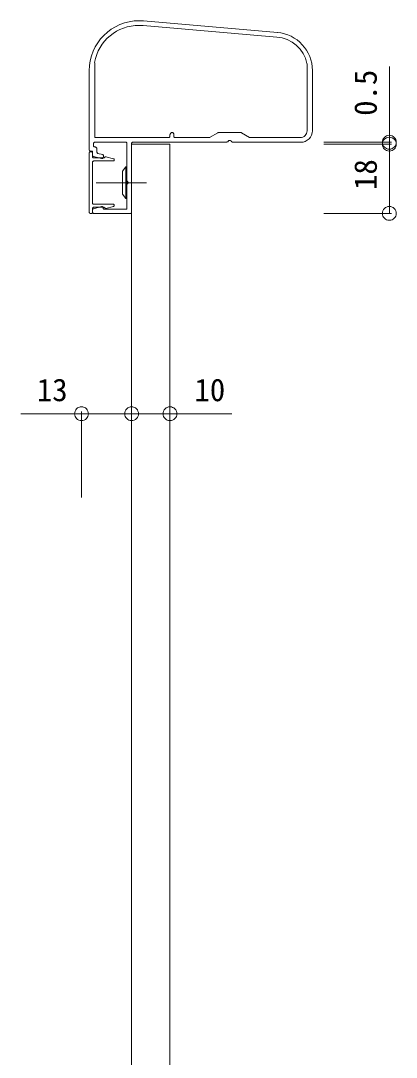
# Model space of a CAD drawing. Units: millimetres, scale not verified. Extents: x -1682 to -296, y -1188 to 1054.
# Drawn here: x -1535.3 to -1437.7, y -911.8 to -642.6 of the extents above; entities that cross this region are included whole.
import ezdxf
from ezdxf.enums import TextEntityAlignment as Align

# ---------------------------------------------------------------- set-up
doc = ezdxf.new("R2010")
doc.units = ezdxf.units.MM
doc.header["$LTSCALE"] = 4
for name, color, linetype, lineweight in [('0-4_YKK_D', 6, 'Continuous', 9), ('0-5_YKK_12', 2, 'Continuous', 9), ('0-6_YKK_13', 4, 'Continuous', 9), ('0-8_YKK_11', 7, 'Continuous', 9)]:
    doc.layers.add(name, color=color, linetype=linetype, lineweight=lineweight)
doc.styles.add('ＭＳ ゴシック', font='')
doc.styles.get('ＭＳ ゴシック').set_extended_font_data('MS Gothic')

msp = doc.modelspace()

# ---------------------------------------------------------------- linework, layer by layer
at = {"layer": '0-4_YKK_D'}
for p, q in [((-1439.5, -674.69), (-1439.5, -654.518)), ((-1440.772, -672.931), (-1440.992, -673.197)), ((-1440.507, -672.711), (-1440.772, -672.931)), ((-1440.201, -672.545), (-1440.507, -672.711)), ((-1439.863, -672.441), (-1440.201, -672.545)), ((-1439.863, -672.928), (-1440.201, -673.033)), ((-1439.5, -672.404), (-1439.863, -672.441)), ((-1439.5, -672.891), (-1439.863, -672.928)), ((-1439.137, -672.441), (-1439.5, -672.404)), ((-1439.137, -672.928), (-1439.5, -672.891)), ((-1438.799, -672.545), (-1439.137, -672.441)), ((-1438.799, -673.033), (-1439.137, -672.928)), ((-1438.494, -672.711), (-1438.799, -672.545)), ((-1438.227, -672.931), (-1438.494, -672.711)), ((-1438.008, -673.197), (-1438.227, -672.931)), ((-1456.497, -674.203), (-1438.971, -674.203)), ((-1456.497, -674.69), (-1438.971, -674.69)), ((-1441.263, -673.84), (-1441.299, -674.203)), ((-1441.299, -674.203), (-1441.263, -674.566)), ((-1441.263, -674.327), (-1441.299, -674.69)), ((-1441.299, -674.69), (-1441.263, -675.053)), ((-1441.158, -673.502), (-1441.263, -673.84)), ((-1441.158, -673.99), (-1441.263, -674.327)), ((-1441.263, -674.566), (-1441.158, -674.904)), ((-1441.263, -675.053), (-1441.158, -675.391)), ((-1440.992, -673.197), (-1441.158, -673.502)), ((-1440.992, -673.684), (-1441.158, -673.99)), ((-1441.158, -674.904), (-1440.992, -675.21)), ((-1441.158, -675.391), (-1440.992, -675.697)), ((-1440.772, -673.418), (-1440.992, -673.684)), ((-1440.992, -675.21), (-1440.772, -675.476)), ((-1440.507, -673.198), (-1440.772, -673.418)), ((-1440.772, -675.476), (-1440.507, -675.695)), ((-1440.201, -673.033), (-1440.507, -673.198)), ((-1439.5, -692.682), (-1439.5, -674.69)), ((-1438.494, -673.198), (-1438.799, -673.033)), ((-1438.227, -673.418), (-1438.494, -673.198)), ((-1438.494, -675.695), (-1438.227, -675.476)), ((-1438.008, -673.684), (-1438.227, -673.418)), ((-1438.227, -675.476), (-1438.008, -675.21)), ((-1437.842, -673.502), (-1438.008, -673.197)), ((-1437.842, -673.99), (-1438.008, -673.684)), ((-1438.008, -675.21), (-1437.842, -674.904)), ((-1438.008, -675.697), (-1437.842, -675.391)), ((-1437.738, -673.84), (-1437.842, -673.502)), ((-1437.738, -674.327), (-1437.842, -673.99)), ((-1437.842, -674.904), (-1437.738, -674.566)), ((-1437.842, -675.391), (-1437.738, -675.053)), ((-1437.701, -674.203), (-1437.738, -673.84)), ((-1437.738, -674.566), (-1437.701, -674.203)), ((-1437.701, -674.69), (-1437.738, -674.327)), ((-1437.738, -675.053), (-1437.701, -674.69)), ((-1440.992, -675.697), (-1440.772, -675.963)), ((-1440.772, -675.963), (-1440.507, -676.183)), ((-1440.507, -675.695), (-1440.201, -675.862)), ((-1440.507, -676.183), (-1440.201, -676.348)), ((-1440.201, -675.862), (-1439.863, -675.966)), ((-1440.201, -676.348), (-1439.863, -676.453)), ((-1439.863, -675.966), (-1439.5, -676.003)), ((-1439.863, -676.453), (-1439.5, -676.489)), ((-1439.5, -676.003), (-1439.137, -675.966)), ((-1439.5, -676.489), (-1439.137, -676.453)), ((-1439.137, -675.966), (-1438.799, -675.862)), ((-1439.137, -676.453), (-1438.799, -676.348)), ((-1438.799, -675.862), (-1438.494, -675.695)), ((-1438.799, -676.348), (-1438.494, -676.183)), ((-1438.494, -676.183), (-1438.227, -675.963)), ((-1438.227, -675.963), (-1438.008, -675.697)), ((-1440.992, -691.675), (-1441.158, -691.981)), ((-1440.772, -691.409), (-1440.992, -691.675)), ((-1440.507, -691.19), (-1440.772, -691.409)), ((-1440.201, -691.024), (-1440.507, -691.19)), ((-1439.863, -690.919), (-1440.201, -691.024)), ((-1439.5, -690.883), (-1439.863, -690.919)), ((-1439.137, -690.919), (-1439.5, -690.883)), ((-1438.799, -691.024), (-1439.137, -690.919)), ((-1438.494, -691.19), (-1438.799, -691.024)), ((-1438.227, -691.409), (-1438.494, -691.19)), ((-1438.008, -691.675), (-1438.227, -691.409)), ((-1437.842, -691.981), (-1438.008, -691.675)), ((-1456.497, -692.682), (-1438.971, -692.682)), ((-1441.263, -692.319), (-1441.299, -692.682)), ((-1441.299, -692.682), (-1441.263, -693.045)), ((-1441.158, -691.981), (-1441.263, -692.319)), ((-1441.263, -693.045), (-1441.158, -693.383)), ((-1441.158, -693.383), (-1440.992, -693.688)), ((-1440.992, -693.688), (-1440.772, -693.955)), ((-1440.772, -693.955), (-1440.507, -694.174)), ((-1440.507, -694.174), (-1440.201, -694.34)), ((-1440.201, -694.34), (-1439.863, -694.445)), ((-1439.863, -694.445), (-1439.5, -694.481)), ((-1439.5, -694.481), (-1439.137, -694.445)), ((-1439.137, -694.445), (-1438.799, -694.34)), ((-1438.799, -694.34), (-1438.494, -694.174)), ((-1438.494, -694.174), (-1438.227, -693.955)), ((-1438.227, -693.955), (-1438.008, -693.688)), ((-1438.008, -693.688), (-1437.842, -693.383)), ((-1437.738, -692.319), (-1437.842, -691.981)), ((-1437.842, -693.383), (-1437.738, -693.045)), ((-1437.701, -692.682), (-1437.738, -692.319)), ((-1437.738, -693.045), (-1437.701, -692.682)), ((-1519.852, -742.947), (-1520.19, -743.051)), ((-1519.489, -742.91), (-1519.852, -742.947)), ((-1519.126, -742.947), (-1519.489, -742.91)), ((-1518.788, -743.051), (-1519.126, -742.947)), ((-1506.834, -742.947), (-1507.172, -743.051)), ((-1506.471, -742.91), (-1506.834, -742.947)), ((-1506.108, -742.947), (-1506.471, -742.91)), ((-1505.77, -743.051), (-1506.108, -742.947)), ((-1496.865, -742.947), (-1497.202, -743.051)), ((-1496.502, -742.91), (-1496.865, -742.947)), ((-1496.139, -742.947), (-1496.502, -742.91)), ((-1495.801, -743.051), (-1496.139, -742.947)), ((-1506.471, -744.71), (-1535.279, -744.71)), ((-1521.252, -744.347), (-1521.288, -744.71)), ((-1521.288, -744.71), (-1521.252, -745.073)), ((-1521.147, -744.009), (-1521.252, -744.347)), ((-1521.252, -745.073), (-1521.147, -745.411)), ((-1520.981, -743.703), (-1521.147, -744.009)), ((-1521.147, -745.411), (-1520.981, -745.716)), ((-1520.761, -743.437), (-1520.981, -743.703)), ((-1520.495, -743.218), (-1520.761, -743.437)), ((-1520.19, -743.051), (-1520.495, -743.218)), ((-1519.489, -766.427), (-1519.489, -744.159)), ((-1518.483, -743.218), (-1518.788, -743.051)), ((-1518.216, -743.437), (-1518.483, -743.218)), ((-1517.997, -743.703), (-1518.216, -743.437)), ((-1517.831, -744.009), (-1517.997, -743.703)), ((-1517.997, -745.716), (-1517.831, -745.411)), ((-1517.726, -744.347), (-1517.831, -744.009)), ((-1517.831, -745.411), (-1517.726, -745.073)), ((-1517.689, -744.71), (-1517.726, -744.347)), ((-1517.726, -745.073), (-1517.689, -744.71)), ((-1508.234, -744.347), (-1508.271, -744.71)), ((-1508.271, -744.71), (-1508.234, -745.073)), ((-1508.129, -744.009), (-1508.234, -744.347)), ((-1508.234, -745.073), (-1508.129, -745.411)), ((-1507.963, -743.703), (-1508.129, -744.009)), ((-1508.129, -745.411), (-1507.963, -745.716)), ((-1507.744, -743.437), (-1507.963, -743.703)), ((-1507.478, -743.218), (-1507.744, -743.437)), ((-1507.172, -743.051), (-1507.478, -743.218)), ((-1506.471, -767.146), (-1506.471, -744.159)), ((-1506.471, -744.71), (-1480.437, -744.71)), ((-1505.465, -743.218), (-1505.77, -743.051)), ((-1505.199, -743.437), (-1505.465, -743.218)), ((-1504.979, -743.703), (-1505.199, -743.437)), ((-1504.813, -744.009), (-1504.979, -743.703)), ((-1504.979, -745.716), (-1504.813, -745.411)), ((-1504.708, -744.347), (-1504.813, -744.009)), ((-1504.813, -745.411), (-1504.708, -745.073)), ((-1504.672, -744.71), (-1504.708, -744.347)), ((-1504.708, -745.073), (-1504.672, -744.71)), ((-1498.264, -744.347), (-1498.301, -744.71)), ((-1498.301, -744.71), (-1498.264, -745.073)), ((-1498.16, -744.009), (-1498.264, -744.347)), ((-1498.264, -745.073), (-1498.16, -745.411)), ((-1497.994, -743.703), (-1498.16, -744.009)), ((-1498.16, -745.411), (-1497.994, -745.716)), ((-1497.774, -743.437), (-1497.994, -743.703)), ((-1497.508, -743.218), (-1497.774, -743.437)), ((-1497.202, -743.051), (-1497.508, -743.218)), ((-1495.495, -743.218), (-1495.801, -743.051)), ((-1495.229, -743.437), (-1495.495, -743.218)), ((-1495.009, -743.703), (-1495.229, -743.437)), ((-1494.844, -744.009), (-1495.009, -743.703)), ((-1495.009, -745.716), (-1494.844, -745.411)), ((-1494.739, -744.347), (-1494.844, -744.009)), ((-1494.844, -745.411), (-1494.739, -745.073)), ((-1494.703, -744.71), (-1494.739, -744.347)), ((-1494.739, -745.073), (-1494.703, -744.71)), ((-1520.981, -745.716), (-1520.761, -745.982)), ((-1520.761, -745.982), (-1520.495, -746.202)), ((-1520.495, -746.202), (-1520.19, -746.368)), ((-1520.19, -746.368), (-1519.852, -746.472)), ((-1519.852, -746.472), (-1519.489, -746.509)), ((-1519.489, -746.509), (-1519.126, -746.472)), ((-1519.126, -746.472), (-1518.788, -746.368)), ((-1518.788, -746.368), (-1518.483, -746.202)), ((-1518.483, -746.202), (-1518.216, -745.982)), ((-1518.216, -745.982), (-1517.997, -745.716)), ((-1507.963, -745.716), (-1507.744, -745.982)), ((-1507.744, -745.982), (-1507.478, -746.202)), ((-1507.478, -746.202), (-1507.172, -746.368)), ((-1507.172, -746.368), (-1506.834, -746.472)), ((-1506.834, -746.472), (-1506.471, -746.509)), ((-1506.471, -746.509), (-1506.108, -746.472)), ((-1506.108, -746.472), (-1505.77, -746.368)), ((-1505.77, -746.368), (-1505.465, -746.202)), ((-1505.465, -746.202), (-1505.199, -745.982)), ((-1505.199, -745.982), (-1504.979, -745.716)), ((-1497.994, -745.716), (-1497.774, -745.982)), ((-1497.774, -745.982), (-1497.508, -746.202)), ((-1497.508, -746.202), (-1497.202, -746.368)), ((-1497.202, -746.368), (-1496.865, -746.472)), ((-1496.865, -746.472), (-1496.502, -746.509)), ((-1496.502, -746.509), (-1496.139, -746.472)), ((-1496.139, -746.472), (-1495.801, -746.368)), ((-1495.801, -746.368), (-1495.495, -746.202)), ((-1495.495, -746.202), (-1495.229, -745.982)), ((-1495.229, -745.982), (-1495.009, -745.716))]:
    msp.add_line(p, q, dxfattribs=at)
at = {"layer": '0-5_YKK_12'}
for p, q in [((-1496.502, -674.69), (-1506.471, -674.69)), ((-1496.502, -674.69), (-1496.502, -965.69)), ((-1506.471, -947.994), (-1506.471, -692.386))]:
    msp.add_line(p, q, dxfattribs=at)
at = {"layer": '0-6_YKK_13'}
for p, q in [((-1508.8, -681.697), (-1507.974, -680.575)), ((-1507.678, -688.787), (-1507.678, -680.575)), ((-1508.8, -681.697), (-1508.8, -687.708)), ((-1515.658, -684.702), (-1502.577, -684.702)), ((-1508.8, -687.708), (-1507.974, -688.787)), ((-1507.678, -688.787), (-1507.974, -688.787))]:
    msp.add_line(p, q, dxfattribs=at)
msp.add_lwpolyline([(-1507.678, -680.575), (-1507.974, -680.575), (-1507.974, -688.787)], dxfattribs=at)
at = {"layer": '0-8_YKK_11'}
for p, q in [((-1504.341, -642.645), (-1504.482, -642.644)), ((-1504.203, -642.647), (-1504.341, -642.645)), ((-1504.066, -642.652), (-1504.203, -642.647)), ((-1503.931, -642.657), (-1504.066, -642.652)), ((-1503.796, -642.664), (-1503.931, -642.657)), ((-1503.66, -642.671), (-1503.796, -642.664)), ((-1503.522, -642.679), (-1503.66, -642.671)), ((-1503.381, -642.686), (-1503.522, -642.679)), ((-1503.402, -642.707), (-1468.604, -645.713)), ((-1504.35, -643.85), (-1504.482, -643.85)), ((-1504.222, -643.851), (-1504.35, -643.85)), ((-1504.097, -643.853), (-1504.222, -643.851)), ((-1503.973, -643.856), (-1504.097, -643.853)), ((-1503.85, -643.861), (-1503.973, -643.856)), ((-1503.726, -643.868), (-1503.85, -643.861)), ((-1503.598, -643.879), (-1503.726, -643.868)), ((-1503.466, -643.893), (-1503.598, -643.879)), ((-1468.731, -646.898), (-1503.466, -643.914)), ((-1516.06, -672.701), (-1516.06, -653.566)), ((-1460.878, -671.198), (-1460.878, -653.862)), ((-1517.499, -655.661), (-1517.499, -676.193)), ((-1459.482, -671.198), (-1459.482, -655.661)), ((-1516.06, -672.701), (-1516.054, -672.762)), ((-1516.054, -672.762), (-1516.011, -672.869)), ((-1516.011, -672.869), (-1515.931, -672.948)), ((-1515.931, -672.948), (-1515.825, -672.991)), ((-1515.825, -672.991), (-1515.763, -672.997)), ((-1496.798, -672.997), (-1496.689, -672.974)), ((-1496.689, -672.974), (-1496.595, -672.912)), ((-1496.595, -672.912), (-1496.527, -672.818)), ((-1496.527, -672.818), (-1496.502, -672.701)), ((-1496.502, -672.701), (-1496.502, -672.172)), ((-1496.429, -672.071), (-1496.439, -672.172)), ((-1496.401, -671.979), (-1496.429, -672.071)), ((-1496.358, -671.896), (-1496.401, -671.979)), ((-1496.301, -671.825), (-1496.358, -671.896)), ((-1496.232, -671.766), (-1496.301, -671.825)), ((-1496.152, -671.722), (-1496.232, -671.766)), ((-1496.065, -671.694), (-1496.152, -671.722)), ((-1495.972, -671.684), (-1496.065, -671.694)), ((-1495.873, -671.694), (-1495.972, -671.684)), ((-1495.78, -671.722), (-1495.873, -671.694)), ((-1495.698, -671.766), (-1495.78, -671.722)), ((-1495.626, -671.825), (-1495.698, -671.766)), ((-1495.567, -671.896), (-1495.626, -671.825)), ((-1495.523, -671.979), (-1495.567, -671.896)), ((-1495.495, -672.071), (-1495.523, -671.979)), ((-1495.486, -672.172), (-1495.495, -672.071)), ((-1495.486, -672.172), (-1495.486, -672.701)), ((-1495.486, -672.701), (-1495.48, -672.762)), ((-1495.48, -672.762), (-1495.437, -672.869)), ((-1495.437, -672.869), (-1495.357, -672.948)), ((-1495.357, -672.948), (-1495.251, -672.991)), ((-1495.251, -672.991), (-1495.189, -672.997)), ((-1486.233, -672.992), (-1486.152, -672.955)), ((-1484.098, -671.748), (-1486.194, -672.955)), ((-1483.971, -671.692), (-1484.04, -671.719)), ((-1483.908, -671.684), (-1483.971, -671.692)), ((-1483.908, -671.684), (-1478.087, -671.684)), ((-1478.005, -671.698), (-1478.087, -671.684)), ((-1477.939, -671.727), (-1478.005, -671.698)), ((-1477.918, -671.748), (-1475.801, -672.955)), ((-1475.843, -672.955), (-1475.769, -672.992)), ((-1462.678, -672.997), (-1462.315, -672.961)), ((-1462.315, -672.961), (-1461.976, -672.856)), ((-1461.976, -672.856), (-1461.671, -672.69)), ((-1461.671, -672.69), (-1461.405, -672.47)), ((-1461.405, -672.47), (-1461.185, -672.204)), ((-1461.185, -672.204), (-1461.019, -671.899)), ((-1461.019, -671.899), (-1460.915, -671.561)), ((-1460.915, -671.561), (-1460.878, -671.198)), ((-1516.371, -674.438), (-1516.377, -674.5)), ((-1516.377, -674.5), (-1516.377, -675.113)), ((-1516.377, -675.113), (-1516.351, -675.223)), ((-1516.321, -674.332), (-1516.371, -674.438)), ((-1516.351, -675.223), (-1516.282, -675.317)), ((-1516.235, -674.252), (-1516.321, -674.332)), ((-1516.282, -675.317), (-1516.181, -675.385)), ((-1516.122, -674.209), (-1516.235, -674.252)), ((-1516.181, -675.385), (-1516.06, -675.41)), ((-1516.06, -674.203), (-1516.122, -674.209)), ((-1507.974, -674.203), (-1516.06, -674.203)), ((-1516.06, -675.41), (-1516.018, -675.41)), ((-1515.918, -675.419), (-1516.018, -675.41)), ((-1515.825, -675.447), (-1515.918, -675.419)), ((-1515.742, -675.49), (-1515.825, -675.447)), ((-1496.798, -672.997), (-1515.763, -672.997)), ((-1515.671, -675.548), (-1515.742, -675.49)), ((-1515.612, -675.617), (-1515.671, -675.548)), ((-1515.568, -675.695), (-1515.612, -675.617)), ((-1507.913, -674.209), (-1507.974, -674.203)), ((-1507.806, -674.252), (-1507.913, -674.209)), ((-1507.727, -674.332), (-1507.806, -674.252)), ((-1507.684, -674.438), (-1507.727, -674.332)), ((-1507.678, -674.5), (-1507.684, -674.438)), ((-1507.678, -674.5), (-1507.678, -684.215)), ((-1506.466, -674.438), (-1506.471, -674.5)), ((-1506.471, -674.5), (-1506.471, -692.386)), ((-1506.422, -674.332), (-1506.466, -674.438)), ((-1506.343, -674.252), (-1506.422, -674.332)), ((-1506.237, -674.209), (-1506.343, -674.252)), ((-1506.175, -674.203), (-1506.237, -674.209)), ((-1481.685, -674.203), (-1506.175, -674.203)), ((-1486.3, -672.997), (-1495.189, -672.997)), ((-1486.3, -672.997), (-1486.233, -672.992)), ((-1481.685, -674.14), (-1481.6, -674.122)), ((-1481.6, -674.122), (-1481.539, -674.068)), ((-1481.401, -674), (-1481.431, -674.077)), ((-1481.361, -673.931), (-1481.401, -674)), ((-1481.254, -673.817), (-1481.361, -673.931)), ((-1481.189, -673.775), (-1481.254, -673.817)), ((-1481.119, -673.743), (-1481.189, -673.775)), ((-1481.044, -673.723), (-1481.119, -673.743)), ((-1480.966, -673.717), (-1481.044, -673.723)), ((-1480.887, -673.723), (-1480.966, -673.717)), ((-1480.812, -673.743), (-1480.887, -673.723)), ((-1480.742, -673.775), (-1480.812, -673.743)), ((-1480.619, -673.87), (-1480.742, -673.775)), ((-1480.57, -673.931), (-1480.619, -673.87)), ((-1480.53, -674), (-1480.57, -673.931)), ((-1480.5, -674.077), (-1480.53, -674)), ((-1480.479, -674.013), (-1480.438, -674.09)), ((-1480.438, -674.09), (-1480.369, -674.132)), ((-1462.487, -674.203), (-1480.309, -674.203)), ((-1475.769, -672.992), (-1475.695, -672.997)), ((-1462.678, -672.997), (-1475.695, -672.997)), ((-1517.499, -676.193), (-1517.476, -676.302)), ((-1517.499, -676.955), (-1517.499, -692.386)), ((-1517.45, -676.796), (-1517.493, -676.9)), ((-1517.476, -676.302), (-1517.415, -676.397)), ((-1517.371, -676.714), (-1517.45, -676.796)), ((-1517.415, -676.397), (-1517.32, -676.464)), ((-1517.264, -676.666), (-1517.371, -676.714)), ((-1517.32, -676.464), (-1517.203, -676.489)), ((-1517.203, -676.659), (-1517.264, -676.666)), ((-1517.203, -676.489), (-1516.906, -676.489)), ((-1516.906, -676.659), (-1517.203, -676.659)), ((-1516.845, -676.495), (-1516.906, -676.489)), ((-1516.789, -676.684), (-1516.906, -676.659)), ((-1516.738, -676.538), (-1516.845, -676.495)), ((-1516.695, -676.751), (-1516.789, -676.684)), ((-1516.659, -676.618), (-1516.738, -676.538)), ((-1516.633, -676.846), (-1516.695, -676.751)), ((-1516.616, -676.724), (-1516.659, -676.618)), ((-1516.61, -676.955), (-1516.633, -676.846)), ((-1516.61, -676.786), (-1516.616, -676.724)), ((-1516.61, -676.786), (-1516.61, -677.632)), ((-1516.61, -676.955), (-1516.61, -677.992)), ((-1516.61, -677.632), (-1516.594, -677.726)), ((-1516.61, -677.992), (-1516.588, -678.101)), ((-1516.594, -677.726), (-1516.549, -677.81)), ((-1516.588, -678.101), (-1516.525, -678.196)), ((-1516.549, -677.81), (-1516.476, -677.873)), ((-1516.525, -678.196), (-1516.432, -678.263)), ((-1516.476, -677.873), (-1516.377, -677.908)), ((-1516.432, -678.263), (-1516.314, -678.289)), ((-1514.26, -678.458), (-1516.377, -677.929)), ((-1513.732, -678.289), (-1516.314, -678.289)), ((-1515.54, -675.782), (-1515.568, -675.695)), ((-1515.531, -675.875), (-1515.54, -675.782)), ((-1515.467, -675.875), (-1515.467, -676.786)), ((-1515.467, -676.786), (-1515.452, -676.88)), ((-1515.452, -676.88), (-1515.409, -676.966)), ((-1515.409, -676.966), (-1515.342, -677.036)), ((-1515.342, -677.036), (-1515.256, -677.082)), ((-1513.965, -677.378), (-1515.298, -677.082)), ((-1514.031, -678.4), (-1513.965, -678.333)), ((-1513.965, -678.333), (-1513.922, -678.246)), ((-1513.884, -677.462), (-1513.961, -677.412)), ((-1513.901, -678.289), (-1513.795, -677.802)), ((-1513.828, -677.537), (-1513.884, -677.462)), ((-1513.799, -677.627), (-1513.828, -677.537)), ((-1513.795, -677.69), (-1513.799, -677.627)), ((-1513.795, -677.759), (-1513.795, -677.69)), ((-1513.732, -678.289), (-1513.653, -678.277)), ((-1513.653, -678.277), (-1513.581, -678.246)), ((-1513.581, -678.246), (-1513.52, -678.199)), ((-1513.404, -678.073), (-1513.456, -678.14)), ((-1513.342, -678.026), (-1513.404, -678.073)), ((-1513.269, -678.001), (-1513.342, -678.026)), ((-1513.181, -677.992), (-1513.269, -678.001)), ((-1513.117, -677.992), (-1513.181, -677.992)), ((-1511.212, -678.521), (-1513.139, -677.992)), ((-1516.605, -679.307), (-1516.61, -679.368)), ((-1516.61, -679.368), (-1516.61, -689.994)), ((-1516.561, -679.2), (-1516.605, -679.307)), ((-1516.482, -679.121), (-1516.561, -679.2)), ((-1516.375, -679.078), (-1516.482, -679.121)), ((-1516.314, -679.072), (-1516.375, -679.078)), ((-1516.314, -679.072), (-1511.276, -679.072)), ((-1514.282, -678.458), (-1514.218, -678.458)), ((-1514.218, -678.458), (-1514.115, -678.443)), ((-1514.115, -678.443), (-1514.031, -678.4)), ((-1511.276, -679.072), (-1511.214, -679.065)), ((-1511.214, -679.065), (-1511.101, -679.017)), ((-1511.062, -678.553), (-1511.145, -678.498)), ((-1511.101, -679.017), (-1511.014, -678.934)), ((-1510.999, -678.628), (-1511.062, -678.553)), ((-1511.014, -678.934), (-1510.965, -678.83)), ((-1510.963, -678.722), (-1510.999, -678.628)), ((-1510.965, -678.83), (-1510.963, -678.722)), ((-1507.678, -684.215), (-1507.66, -684.301)), ((-1507.678, -685.126), (-1507.678, -691.306)), ((-1507.628, -685.012), (-1507.67, -685.078)), ((-1507.66, -684.301), (-1507.606, -684.361)), ((-1507.551, -684.956), (-1507.628, -685.012)), ((-1507.476, -684.47), (-1507.551, -684.427)), ((-1507.551, -684.977), (-1507.476, -684.934)), ((-1507.416, -684.533), (-1507.476, -684.47)), ((-1507.476, -684.934), (-1507.416, -684.871)), ((-1507.375, -684.611), (-1507.416, -684.533)), ((-1507.416, -684.871), (-1507.375, -684.793)), ((-1507.36, -684.702), (-1507.375, -684.611)), ((-1507.375, -684.793), (-1507.36, -684.702)), ((-1516.61, -689.994), (-1516.588, -690.103)), ((-1516.605, -691.308), (-1516.61, -691.37)), ((-1516.61, -691.37), (-1516.61, -692.386)), ((-1516.594, -691.627), (-1516.61, -691.729)), ((-1516.61, -691.729), (-1516.61, -692.386)), ((-1516.561, -691.201), (-1516.605, -691.308)), ((-1516.549, -691.541), (-1516.594, -691.627)), ((-1516.588, -690.103), (-1516.525, -690.197)), ((-1516.482, -691.123), (-1516.561, -691.201)), ((-1516.476, -691.477), (-1516.549, -691.541)), ((-1516.525, -690.197), (-1516.432, -690.265)), ((-1516.375, -691.079), (-1516.482, -691.123)), ((-1516.377, -691.433), (-1516.476, -691.477)), ((-1516.432, -690.265), (-1516.314, -690.29)), ((-1514.26, -690.883), (-1516.377, -691.475)), ((-1516.314, -691.073), (-1516.375, -691.079)), ((-1511.276, -690.29), (-1516.314, -690.29)), ((-1513.732, -691.073), (-1516.314, -691.073)), ((-1514.218, -690.883), (-1514.282, -690.904)), ((-1514.115, -690.898), (-1514.218, -690.883)), ((-1514.031, -690.944), (-1514.115, -690.898)), ((-1513.965, -691.016), (-1514.031, -690.944)), ((-1513.922, -691.115), (-1513.965, -691.016)), ((-1513.901, -691.115), (-1513.858, -691.37)), ((-1513.837, -691.391), (-1513.794, -691.477)), ((-1513.794, -691.477), (-1513.729, -691.544)), ((-1513.653, -691.082), (-1513.732, -691.073)), ((-1513.729, -691.544), (-1513.644, -691.587)), ((-1513.581, -691.108), (-1513.653, -691.082)), ((-1513.644, -691.587), (-1513.541, -691.603)), ((-1513.52, -691.154), (-1513.581, -691.108)), ((-1513.541, -691.603), (-1507.974, -691.603)), ((-1513.477, -691.222), (-1513.52, -691.154)), ((-1513.456, -691.222), (-1513.375, -691.306)), ((-1513.375, -691.306), (-1513.308, -691.345)), ((-1513.308, -691.345), (-1513.227, -691.367)), ((-1513.227, -691.367), (-1513.165, -691.369)), ((-1511.212, -690.883), (-1513.139, -691.37)), ((-1511.214, -690.296), (-1511.276, -690.29)), ((-1511.101, -690.339), (-1511.214, -690.296)), ((-1511.191, -690.883), (-1511.101, -690.836)), ((-1511.014, -690.418), (-1511.101, -690.339)), ((-1511.101, -690.836), (-1511.028, -690.766)), ((-1511.028, -690.766), (-1510.977, -690.68)), ((-1510.965, -690.525), (-1511.014, -690.418)), ((-1510.977, -690.68), (-1510.959, -690.586)), ((-1510.959, -690.586), (-1510.965, -690.525)), ((-1507.974, -691.603), (-1507.913, -691.597)), ((-1507.913, -691.597), (-1507.806, -691.553)), ((-1507.806, -691.553), (-1507.727, -691.474)), ((-1507.727, -691.474), (-1507.684, -691.367)), ((-1507.684, -691.367), (-1507.678, -691.306)), ((-1517.499, -692.386), (-1517.493, -692.447)), ((-1517.493, -692.447), (-1517.45, -692.554)), ((-1517.45, -692.554), (-1517.371, -692.633)), ((-1517.371, -692.633), (-1517.264, -692.676)), ((-1517.264, -692.676), (-1517.203, -692.682)), ((-1516.906, -692.682), (-1517.203, -692.682)), ((-1516.906, -692.682), (-1516.845, -692.676)), ((-1516.845, -692.676), (-1516.738, -692.633)), ((-1516.738, -692.633), (-1516.659, -692.554)), ((-1516.659, -692.554), (-1516.616, -692.447)), ((-1516.616, -692.447), (-1516.61, -692.386)), ((-1516.61, -692.386), (-1516.605, -692.447)), ((-1516.605, -692.447), (-1516.561, -692.554)), ((-1516.561, -692.554), (-1516.482, -692.633)), ((-1516.482, -692.633), (-1516.375, -692.676)), ((-1516.375, -692.676), (-1516.314, -692.682)), ((-1516.314, -692.682), (-1506.768, -692.682)), ((-1506.768, -692.682), (-1506.706, -692.676)), ((-1506.706, -692.676), (-1506.6, -692.633)), ((-1506.6, -692.633), (-1506.52, -692.554)), ((-1506.52, -692.554), (-1506.477, -692.447)), ((-1506.477, -692.447), (-1506.471, -692.386))]:
    msp.add_line(p, q, dxfattribs=at)
for centre, radius, start, end in [((-1504.491, -655.652), 13.008, 89.95944, 179.9585), ((-1504.598, -655.54), 11.691, 89.42827, 169.75012), ((-1469.453, -655.631), 9.971, 0.17749, 85.36343), ((-1469.4, -655.539), 8.686, 11.84088, 85.72169), ((-1462.485, -671.2), 3.004, 269.96072, 0.03926)]:
    msp.add_arc(centre, radius, start, end, dxfattribs=at)

# ---------------------------------------------------------------- texts
at = {"layer": '0-4_YKK_D', "color": 4, "style": 'ＭＳ ゴシック'}
for s, p in [('0.5', (-1441, -667.337)), ('18', (-1441, -686.586))]:
    msp.add_text(s, height=5.865, rotation=90, dxfattribs=at).set_placement(p, align=Align.BOTTOM_LEFT)
for s, p in [('13', (-1531.08, -743.21)), ('10', (-1490.129, -743.21))]:
    msp.add_text(s, height=5.865, dxfattribs=at).set_placement(p, align=Align.BOTTOM_LEFT)

doc.saveas('drawing.dxf')
